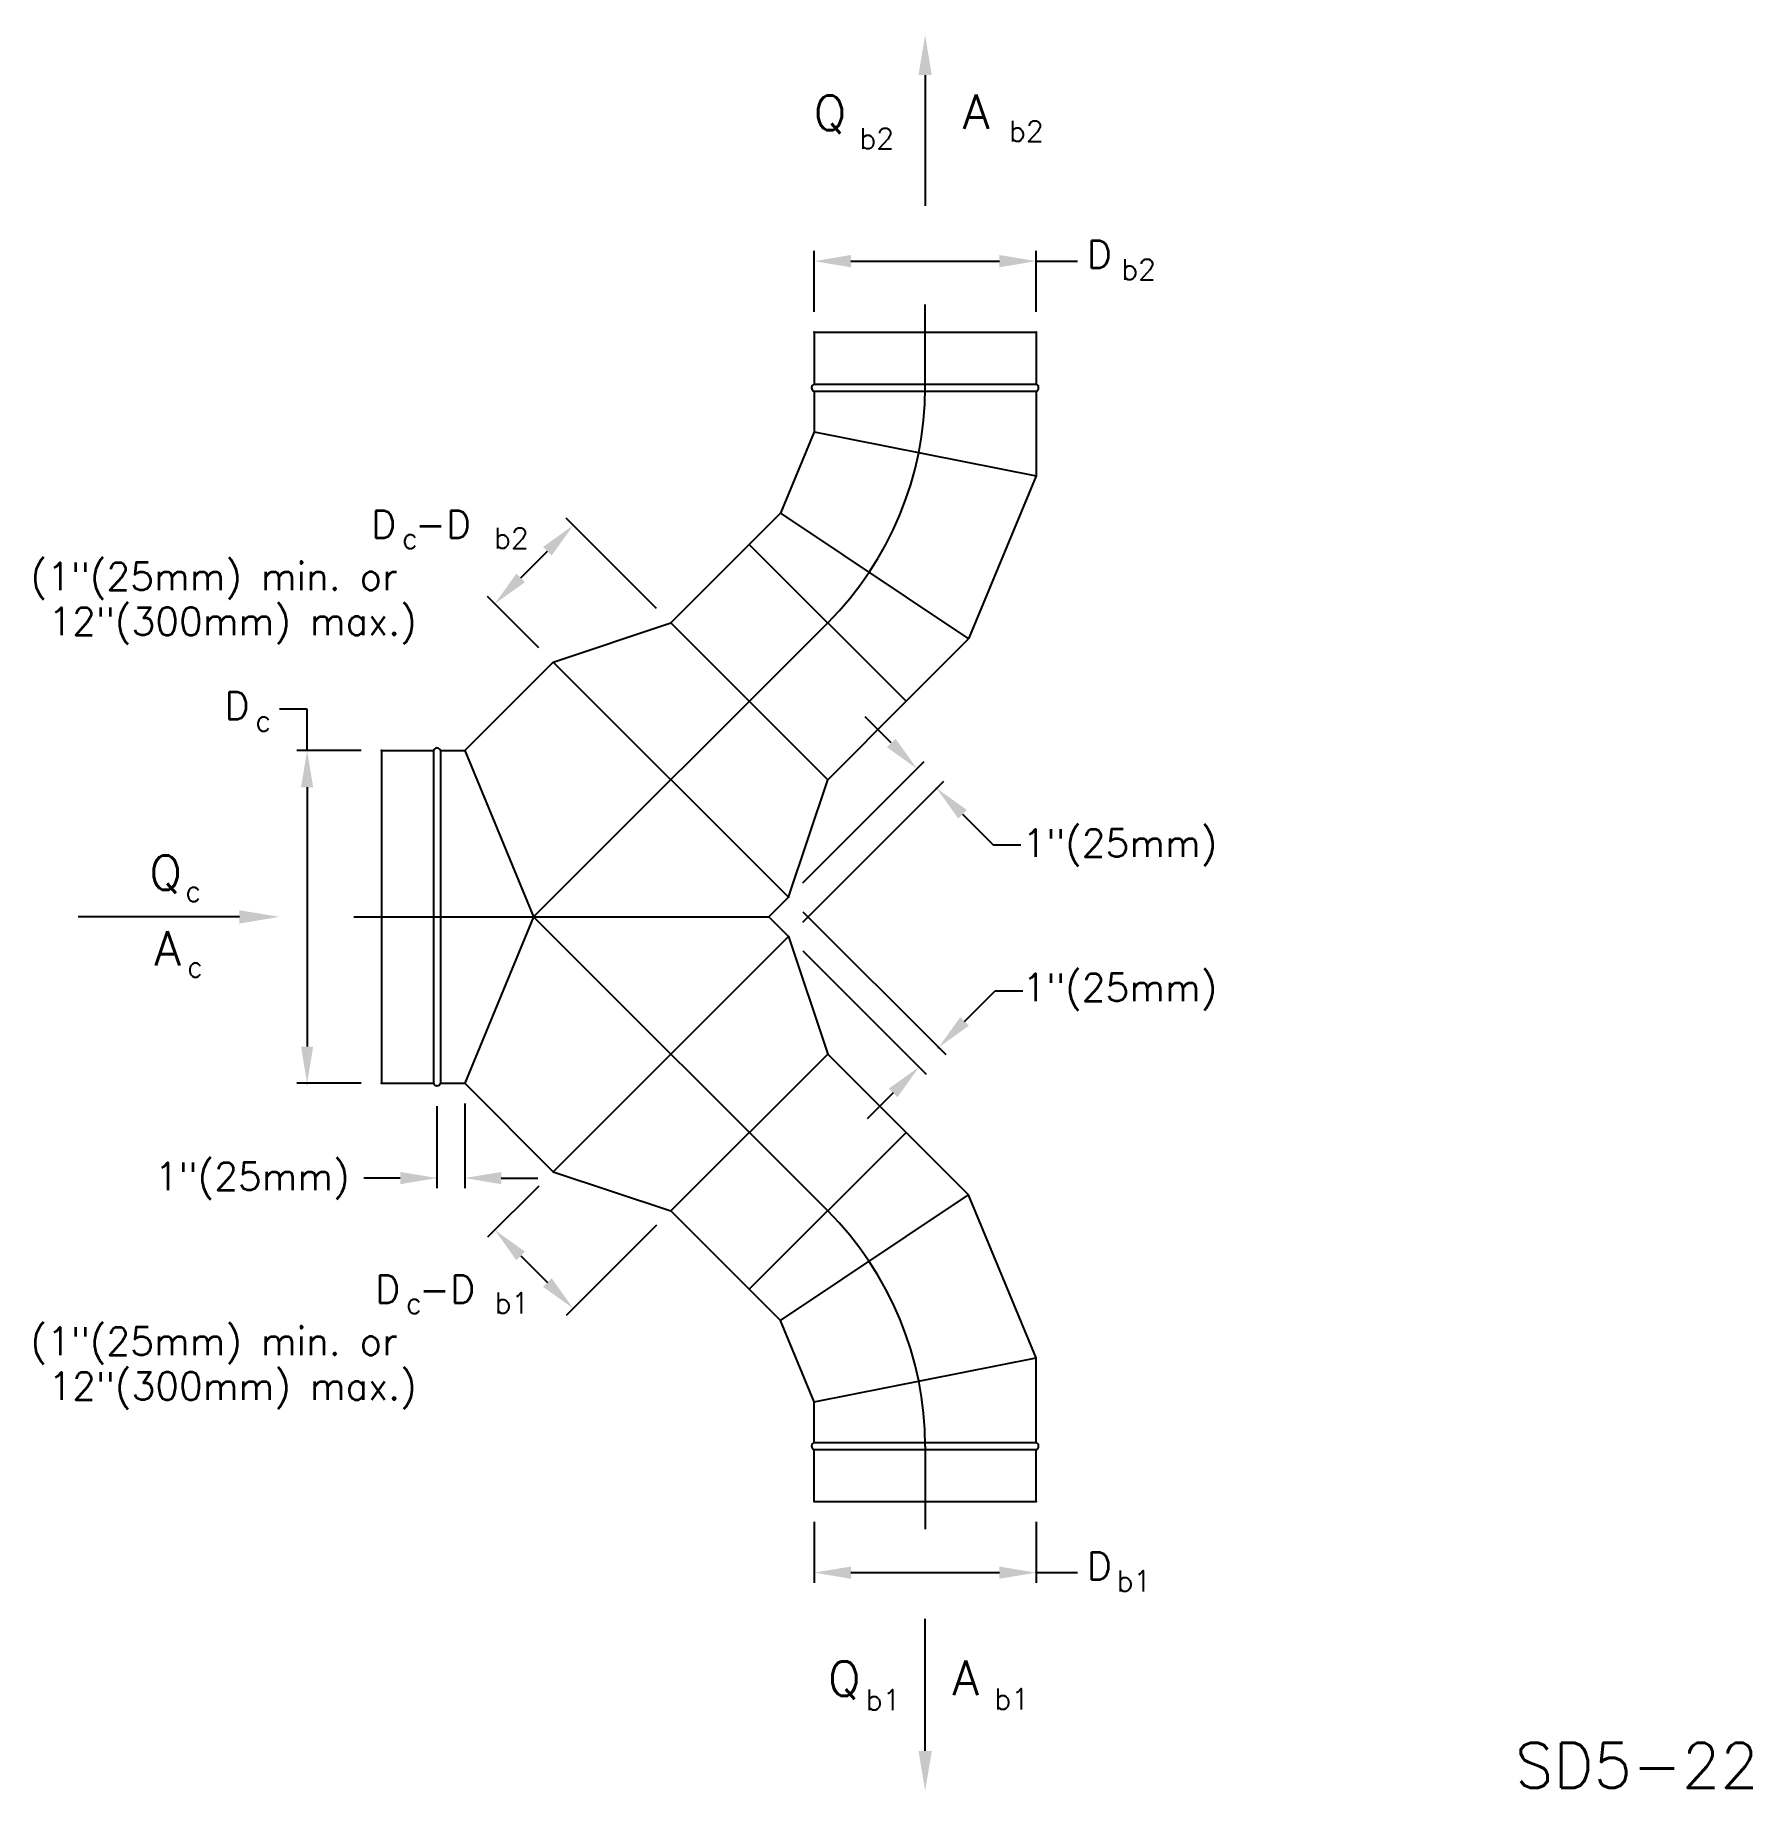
# Model space of a CAD drawing. Extents: x 2.52 to 10.97, y 0.4 to 9.03.
import ezdxf
from ezdxf.enums import TextEntityAlignment as Align

# ---------------------------------------------------------------- set-up
doc = ezdxf.new("R2010")
doc.units = 0
doc.header["$LTSCALE"] = 3
doc.header["$MEASUREMENT"] = 0
doc.linetypes.add('CENTER', pattern=[2, 1.25, -0.25, 0.25, -0.25])
doc.layers.get('0').update_dxf_attribs({"linetype": 'CONTINUOUS'})
doc.layers.get('Defpoints').update_dxf_attribs({"linetype": 'CONTINUOUS'})
doc.layers.add('ALT', color=7, linetype='CONTINUOUS')
doc.layers.add('NUMBER', color=7, linetype='CONTINUOUS')
doc.styles.add('ROMANS', font='romans')
doc.dimstyles.get("Standard").update_dxf_attribs({"dimtxt": 0.18, "dimasz": 0.18, "dimexe": 0.18, "dimexo": 0.0625, "dimgap": 0.09, "dimtad": 0, "dimtih": 1, "dimtoh": 1, "dimdec": 4, "dimzin": 0, "dimdsep": 46, "dimtxsty": 'Standard', "dimcen": 0.09, "dimadec": 0, "dimazin": 0, "dimtfac": 1, "dimtdec": 4, "dimtofl": 0, "dimtmove": 0, "dimatfit": 3, "dimfxl": 0, "dimtolj": 1, "dimtzin": 0, "dimarcsym": 0})

# ---------------------------------------------------------------- blocks, each defined once
blk = doc.blocks.new('*D26')
at = {"layer": 'ALT', "color": 0, "lineweight": -2}
for p, q in [((5.5771, 6.2154), (5.1329, 6.6597)), ((4.91, 6.3662), (5.0409, 6.4971)), ((4.9989, 6.0227), (4.7474, 6.2743))]:
    blk.add_line(p, q, dxfattribs=at)
at = {"layer": 'ALT', "color": 0}
for points in [[(5.0197, 6.5183), (5.0621, 6.4759), (5.1682, 6.6244)], [(4.8888, 6.3874), (4.9313, 6.345), (4.7828, 6.2389)]]:
    blk.add_solid(points, dxfattribs=at)
at = {"layer": 'Defpoints', "color": 0}
for p in [(5.1682, 6.6244), (5.6478, 6.1447), (5.0697, 5.952)]:
    blk.add_point(p, dxfattribs=at)
at = {"layer": 'ALT', "color": 0, "insert": (4.8482, 6.5589), "char_height": 0.18, "attachment_point": 5, "rotation": 45}
blk.add_mtext('\\A1;  ', dxfattribs=at)
blk = doc.blocks.new('*D27')
at = {"layer": 'ALT', "color": 0, "lineweight": -2}
for p, q in [((4.9989, 3.3758), (4.7474, 3.1243)), ((5.5771, 3.1831), (5.1329, 2.7389)), ((4.91, 3.0324), (5.0409, 2.9015))]:
    blk.add_line(p, q, dxfattribs=at)
at = {"layer": 'ALT', "color": 0}
for points in [[(4.9313, 3.0536), (4.8888, 3.0112), (4.7828, 3.1597)], [(5.0621, 2.9227), (5.0197, 2.8803), (5.1682, 2.7742)]]:
    blk.add_solid(points, dxfattribs=at)
at = {"layer": 'Defpoints', "color": 0}
for p in [(5.0697, 3.4466), (5.6478, 3.2538), (5.1682, 2.7742)]:
    blk.add_point(p, dxfattribs=at)
at = {"layer": 'ALT', "color": 0, "insert": (5.1028, 3.0942), "char_height": 0.18, "attachment_point": 5, "rotation": 315}
blk.add_mtext('\\A1;  ', dxfattribs=at)

msp = doc.modelspace()

# ---------------------------------------------------------------- linework, layer by layer
for p, q in [((6.89772, 8.83846), (6.89772, 8.19522)), ((7.44283, 7.92344), (7.64725, 7.92344)), ((6.35261, 7.57364), (6.35261, 7.31812)), ((6.35261, 7.57364), (7.44283, 7.57364)), ((7.44283, 7.57364), (7.44283, 7.31812)), ((6.35261, 7.31812), (7.44283, 7.31812)), ((6.35261, 7.28405), (7.44283, 7.28405)), ((6.35261, 7.28405), (6.35261, 7.08423)), ((7.44283, 7.28405), (7.44283, 6.86737)), ((6.35261, 7.08423), (6.18663, 6.68352)), ((6.35261, 7.08423), (7.44283, 6.86737)), ((7.44283, 6.86737), (7.11088, 6.06596)), ((6.03329, 6.53018), (6.18663, 6.68352)), ((6.18663, 6.68352), (7.11088, 6.06596)), ((5.64784, 6.14473), (6.03329, 6.53018)), ((6.80419, 5.75927), (6.03329, 6.53018)), ((5.06966, 5.952), (5.64784, 6.14473)), ((6.41874, 5.37382), (5.64784, 6.14473)), ((6.80419, 5.75927), (7.11088, 6.06596)), ((4.6346, 5.51695), (5.06966, 5.952)), ((6.22601, 4.79564), (5.06966, 5.952)), ((3.86013, 5.72137), (3.72385, 5.72137)), ((3.86013, 5.51695), (3.86013, 5.72137)), ((6.41874, 5.37382), (6.80419, 5.75927)), ((4.22577, 5.51695), (4.22577, 3.88161)), ((4.22577, 5.51695), (4.48129, 5.51695)), ((4.48129, 5.51695), (4.48129, 3.88161)), ((4.51536, 5.51695), (4.51536, 3.88161)), ((4.51536, 5.51695), (4.6346, 5.51695)), ((4.6346, 5.51695), (4.97329, 4.69928)), ((6.22601, 4.79564), (6.41874, 5.37382)), ((6.12965, 4.69928), (6.22601, 4.79564)), ((3.52761, 4.69928), (2.73528, 4.69928)), ((4.97329, 4.69928), (4.6346, 3.88161)), ((4.97329, 4.69928), (6.12965, 4.69928)), ((6.12965, 4.69928), (6.22601, 4.60292)), ((6.22601, 4.60292), (5.06966, 3.44656)), ((6.22601, 4.60292), (6.41874, 4.02474)), ((6.41874, 4.02474), (5.64784, 3.25383)), ((6.41874, 4.02474), (6.80419, 3.63928)), ((4.22577, 3.88161), (4.48129, 3.88161)), ((4.51536, 3.88161), (4.6346, 3.88161)), ((4.6346, 3.88161), (5.06966, 3.44656)), ((6.80419, 3.63928), (6.03329, 2.86838)), ((6.80419, 3.63928), (7.11088, 3.3326)), ((5.06966, 3.44656), (5.64784, 3.25383)), ((6.18663, 2.71503), (7.11088, 3.3326)), ((7.44283, 2.53119), (7.11088, 3.3326)), ((5.64784, 3.25383), (6.03329, 2.86838)), ((6.03329, 2.86838), (6.18663, 2.71503)), ((6.35261, 2.31433), (6.18663, 2.71503)), ((6.35261, 2.31433), (7.44283, 2.53119)), ((7.44283, 2.11451), (7.44283, 2.53119)), ((6.35261, 2.11451), (6.35261, 2.31433)), ((6.35261, 2.11451), (7.44283, 2.11451)), ((6.35261, 2.08044), (7.44283, 2.08044)), ((6.35261, 1.82491), (6.35261, 2.08044)), ((7.44283, 1.82491), (7.44283, 2.08044)), ((6.35261, 1.82491), (7.44283, 1.82491)), ((7.44283, 1.47512), (7.64725, 1.47512)), ((6.89772, 0.59839), (6.89772, 1.24851))]:
    msp.add_line(p, q)
at = {"linetype": 'ByBlock'}
for p, q in [((6.35261, 7.67364), (6.35261, 7.97344)), ((7.44283, 7.67364), (7.44283, 7.97344)), ((6.53261, 7.92344), (7.26283, 7.92344)), ((4.12577, 5.51695), (3.81013, 5.51695)), ((3.86013, 5.33695), (3.86013, 4.06161)), ((4.12577, 3.88161), (3.81013, 3.88161)), ((6.35261, 1.72491), (6.35261, 1.42512)), ((7.44283, 1.72491), (7.44283, 1.42512)), ((6.53261, 1.47512), (7.26283, 1.47512))]:
    msp.add_line(p, q, dxfattribs=at)
at = {"linetype": 'CENTER'}
for p, q in [((6.89772, 7.30109), (6.89772, 7.70992)), ((4.97329, 4.69928), (6.41874, 6.14473)), ((4.08949, 4.69928), (4.97329, 4.69928)), ((4.97329, 4.69928), (6.41874, 3.25383)), ((6.89772, 2.09747), (6.89772, 1.68864))]:
    msp.add_line(p, q, dxfattribs=at)
for centre, start, end in [((6.35758, 7.30109), 106.260205, 253.739795), ((7.43787, 7.30109), 286.260205, 73.739795), ((4.49832, 5.51198), 16.260205, 163.739795), ((4.49832, 3.88658), 196.260205, 343.739795), ((6.35758, 2.09747), 106.260205, 253.739795), ((7.43787, 2.09747), 286.260205, 73.739795)]:
    msp.add_arc(centre, 0.01774, start, end)
for centre, start, end in [((5.26238, 7.30109), 315, 0), ((5.26238, 2.09747), 0, 45)]:
    msp.add_arc(centre, 1.63534, start, end, dxfattribs=at)
for points in [[(6.93043, 8.83846), (6.86501, 8.83846), (6.89772, 9.0347)], [(3.52761, 4.73199), (3.52761, 4.66657), (3.72385, 4.69928)], [(6.93043, 0.59839), (6.86501, 0.59839), (6.89772, 0.40215)]]:
    msp.add_solid(points)
at = {"linetype": 'ByBlock'}
for points in [[(6.53261, 7.89344), (6.53261, 7.95344), (6.35261, 7.92344)], [(7.26283, 7.89344), (7.26283, 7.95344), (7.44283, 7.92344)], [(3.89013, 5.33695), (3.83013, 5.33695), (3.86013, 5.51695)], [(3.89013, 4.06161), (3.83013, 4.06161), (3.86013, 3.88161)], [(6.53261, 1.44512), (6.53261, 1.50512), (6.35261, 1.47512)], [(7.26283, 1.44512), (7.26283, 1.50512), (7.44283, 1.47512)]]:
    msp.add_solid(points, dxfattribs=at)
at = {"layer": 'ALT', "linetype": 'ByBlock'}
for p, q in [((6.73073, 5.55492), (6.60345, 5.6822)), ((6.29673, 4.86635), (6.89337, 5.46299)), ((6.29673, 4.67363), (6.98973, 5.36663)), ((7.08165, 5.204), (7.20893, 5.07672)), ((7.20893, 5.07672), (7.2319, 5.05375)), ((6.29673, 4.72493), (6.99937, 4.02229)), ((6.29673, 4.53221), (6.90301, 3.92592)), ((7.21857, 4.3122), (7.24154, 4.33517)), ((7.09129, 4.18492), (7.21857, 4.3122)), ((6.74037, 3.834), (6.61309, 3.70672)), ((4.49832, 3.76883), (4.49832, 3.36518)), ((4.6346, 3.78161), (4.6346, 3.36518)), ((4.31832, 3.41518), (4.13832, 3.41518)), ((4.8146, 3.41518), (4.9946, 3.41518))]:
    msp.add_line(p, q, dxfattribs=at)
at = {"layer": 'ALT'}
for p, q in [((7.2319, 5.05375), (7.36818, 5.05375)), ((7.24154, 4.33517), (7.37782, 4.33517))]:
    msp.add_line(p, q, dxfattribs=at)
at = {"layer": 'ALT', "linetype": 'ByBlock'}
for p in [(6.96401, 4.05764), (4.49832, 3.41518)]:
    msp.add_point(p, dxfattribs=at)
for points in [[(6.70952, 5.53371), (6.75195, 5.57613), (6.85801, 5.42764)], [(7.06044, 5.18278), (7.10287, 5.22521), (6.95438, 5.33128)], [(7.11251, 4.16371), (7.07008, 4.20614), (6.96401, 4.05764)], [(6.76159, 3.81279), (6.71916, 3.85521), (6.86765, 3.96128)], [(4.31832, 3.38518), (4.31832, 3.44518), (4.49832, 3.41518)], [(4.8146, 3.38518), (4.8146, 3.44518), (4.6346, 3.41518)]]:
    msp.add_solid(points, dxfattribs=at)
at = {"layer": 'NUMBER', "linetype": 'ByBlock'}
for p in [(7.44283, 7.92344), (6.35261, 7.57364), (7.44283, 7.57364), (4.22577, 5.51695), (6.95438, 5.33128), (6.22601, 4.79564), (6.22601, 4.79564), (6.22601, 4.60292), (6.22601, 4.60292), (3.86013, 3.88161), (4.22577, 3.88161), (4.49832, 3.86883), (4.6346, 3.88161), (6.35261, 1.82491), (7.44283, 1.82491), (7.44283, 1.47512)]:
    msp.add_point(p, dxfattribs=at)

# ---------------------------------------------------------------- texts
at = {"style": 'ROMANS'}
for s, height, p in [('Q', 0.17, (6.34933, 8.56711)), ('A', 0.17, (7.08299, 8.57317)), ('D', 0.13628, (7.69158, 7.88836)), ('D', 0.13628, (3.4536, 5.66929)), ('Q', 0.17, (3.08439, 4.83167)), ('A', 0.17, (3.1088, 4.45963)), ('D', 0.13628, (7.69158, 1.44004)), ('Q', 0.17, (6.41987, 0.86908)), ('A', 0.17, (7.0317, 0.87344))]:
    msp.add_text(s, height=height, dxfattribs=at).set_placement(p)
for s, height, p in [('b2', 0.102209, (6.65969, 8.52589)), ('b2', 0.102209, (7.39514, 8.56225)), ('b2', 0.102209, (7.94657, 7.88268)), ('c', 0.10221, (3.64431, 5.66361)), ('c', 0.10221, (3.30089, 4.82604)), ('c', 0.10221, (3.30927, 4.45399)), ('b1', 0.102209, (7.92344, 1.43436)), ('b1', 0.102209, (6.6911, 0.84959)), ('b1', 0.102209, (7.32341, 0.85396))]:
    msp.add_text(s, height=height, dxfattribs=at).set_placement(p, align=Align.MIDDLE)
at = {"layer": 'ALT', "style": 'ROMANS'}
for s, height, p in [('D -D ', 0.136278, (4.17449, 6.56115)), ('(1"(25mm) min. or', 0.1362782, (2.50005, 6.30552)), ('12"(300mm) max.)', 0.1362782, (2.58843, 6.08488)), ('1"(25mm)', 0.136278, (7.37538, 4.99432)), ('1"(25mm)', 0.136278, (7.37538, 4.28451)), ('D -D ', 0.136278, (4.19434, 2.80088)), ('(1"(25mm) min. or', 0.1362782, (2.50005, 2.54525)), ('12"(300mm) max.)', 0.1362782, (2.58843, 2.32461))]:
    msp.add_text(s, height=height, dxfattribs=at).set_placement(p)
for s, height, p in [('c', 0.10221, (4.3652, 6.56115)), ('b2', 0.102209, (4.86403, 6.56115)), ('b1', 0.102209, (4.86674, 2.80088)), ('c', 0.10221, (4.38505, 2.80088))]:
    msp.add_text(s, height=height, dxfattribs=at).set_placement(p, align=Align.MIDDLE)
msp.add_text('1"(25mm)', height=0.136278, dxfattribs=at).set_placement((4.06934, 3.35527), align=Align.RIGHT)
at = {"layer": 'NUMBER', "style": 'ROMANS'}
msp.add_text('SD5-22', height=0.22, dxfattribs=at).set_placement((9.79684, 0.41781))

# ---------------------------------------------------------------- dimensions: what is measured, and where the dimension line sits
at = {"layer": 'ALT'}
for base, p1, p2, angle, picture, middle in [((5.16821, 6.62435), (5.06966, 5.952), (5.64784, 6.14473), 45, '*D26', (4.84821, 6.5589)), ((5.16821, 2.77421), (5.06966, 3.44656), (5.64784, 3.25383), 135, '*D27', (5.10276, 3.09421))]:
    dim = msp.add_linear_dim(base=base, p1=p1, p2=p2, angle=angle, text='  ', dimstyle='Standard', override={"dimexe": 0.05, "dimexo": 0.1, "dimtad": 1, "dimtih": 0, "dimtoh": 0, "dimtmove": 2}, dxfattribs=at)
    dim.commit()
    dim.dimension.update_dxf_attribs({"geometry": picture, "text_midpoint": middle})

doc.saveas('drawing.dxf')
